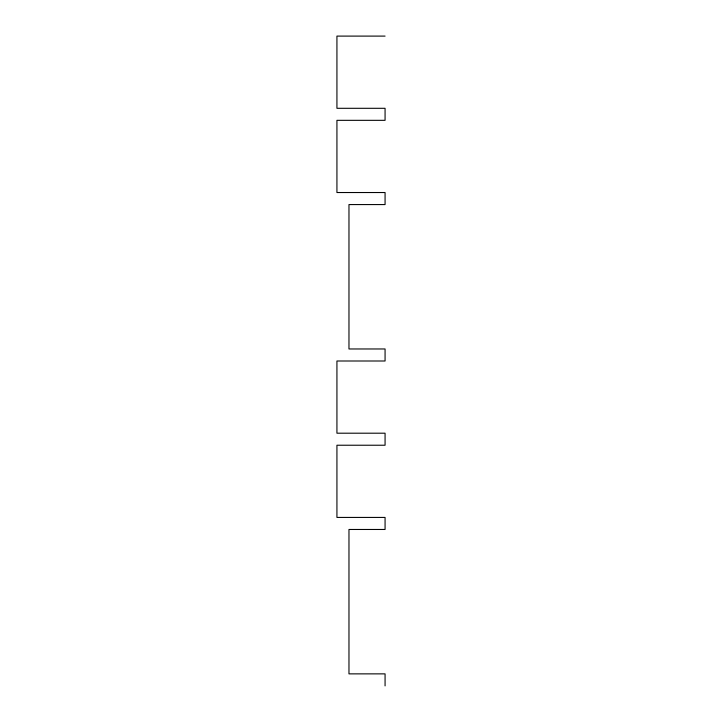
<?xml version="1.0" encoding="UTF-8"?>
<svg xmlns="http://www.w3.org/2000/svg" width="722" height="722" viewBox="0 0 722 722"><rect width="100%" height="100%" fill="white"/><g stroke="black" fill="none" stroke-linecap="round" stroke-linejoin="round"><path stroke-width="1.08" d="M385.07 36.1L336.93 36.1L336.93 108.3L385.07 108.3L385.07 120.33L336.93 120.33L336.93 192.53L385.07 192.53L385.07 204.57L348.97 204.57L348.97 348.97L385.07 348.97L385.07 361L336.93 361L336.93 433.2L385.07 433.2L385.07 445.23L336.93 445.23L336.93 517.43L385.07 517.43L385.07 529.47L348.97 529.47L348.97 673.87L385.07 673.87L385.07 685.9"/></g></svg>
